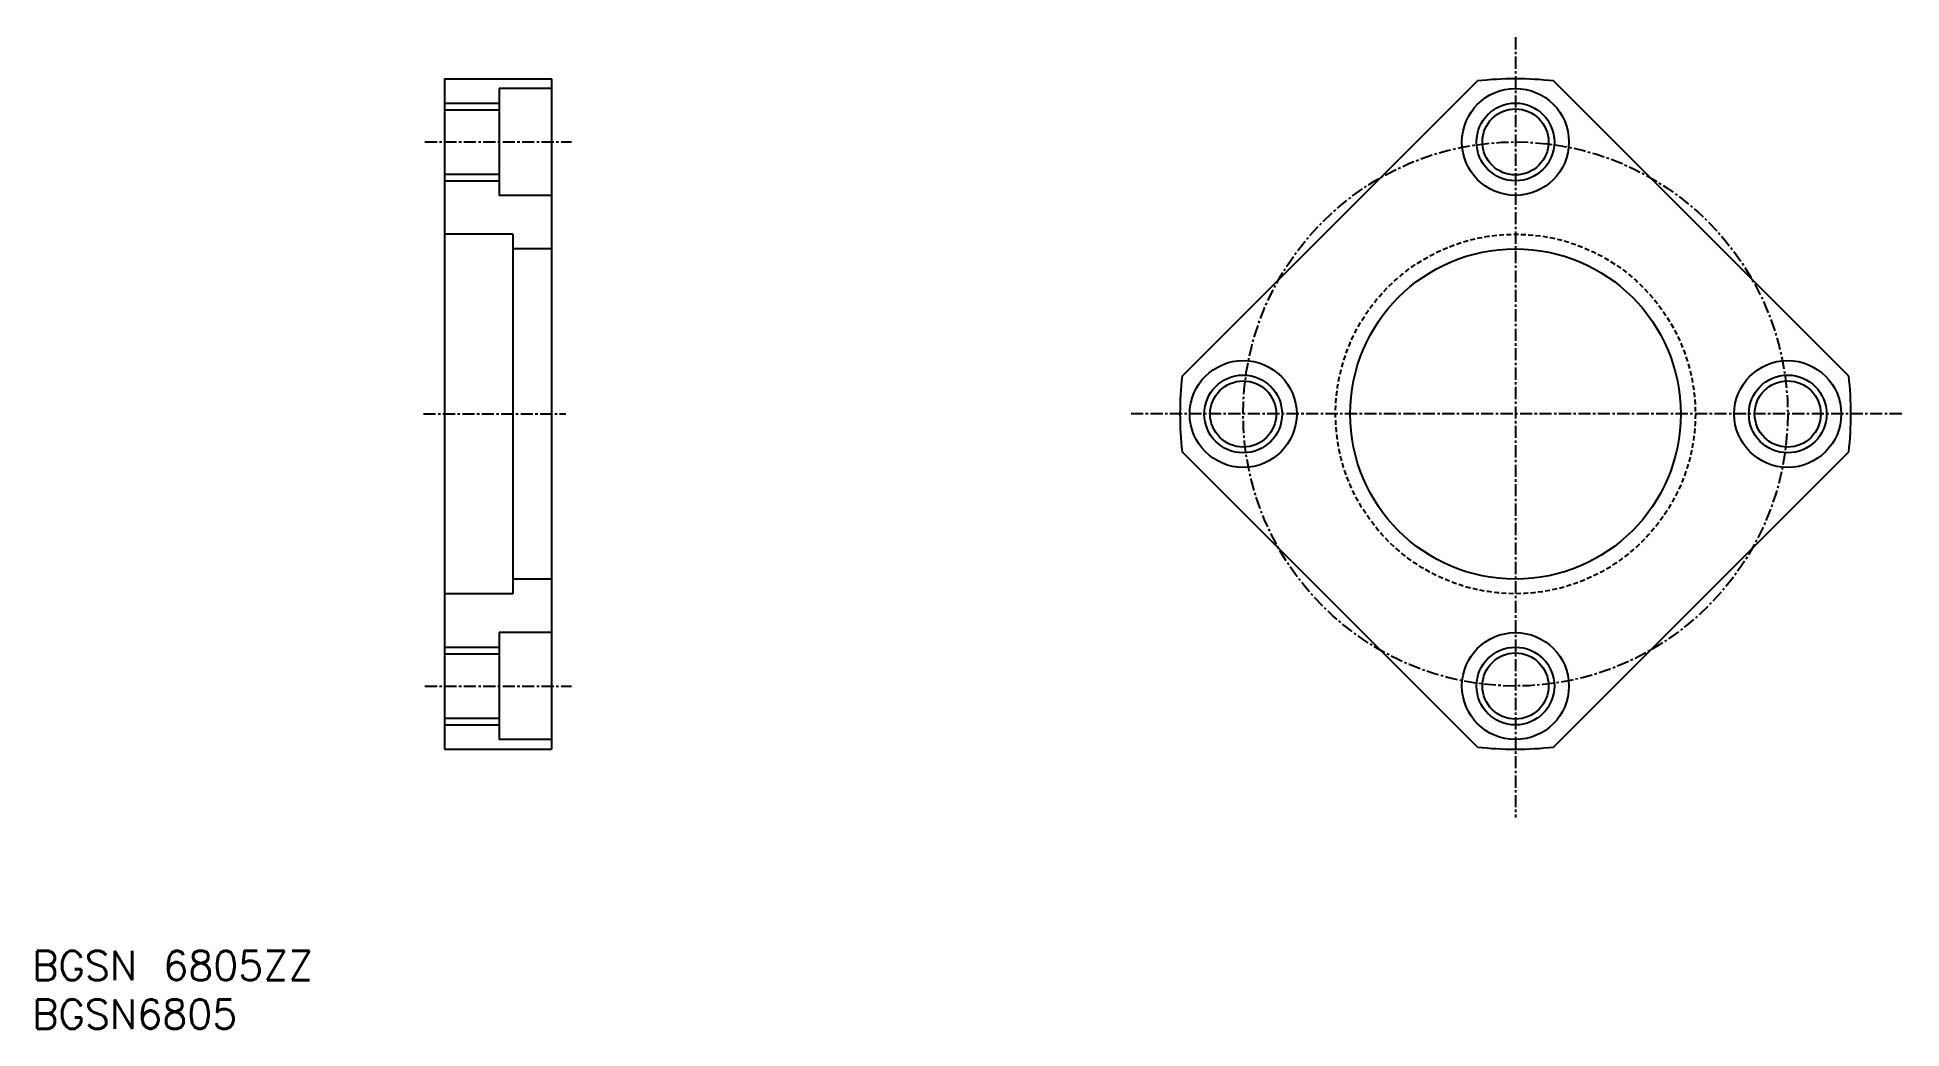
# Model space of a CAD drawing. Extents: x 45 to 237, y 37 to 139.
import ezdxf
from ezdxf.enums import TextEntityAlignment as Align

# ---------------------------------------------------------------- set-up
doc = ezdxf.new("R2010")
doc.units = 0
doc.linetypes.add('CENTER', pattern=[2, 1.25, -0.25, 0.25, -0.25])
doc.linetypes.add('DASHED', pattern=[0.75, 0.5, -0.25])
doc.layers.get('0').update_dxf_attribs({"linetype": 'CONTINUOUS'})
doc.layers.add('CENTER', color=1, linetype='CENTER')
doc.styles.get("Standard").update_dxf_attribs({"font": 'txt.shx', "bigfont": 'extfont.shx'})

msp = doc.modelspace()

# ---------------------------------------------------------------- linework, layer by layer
at = {"color": 7, "linetype": 'CONTINUOUS'}
for p, q in [((87.19, 135.07), (87.19, 66.07)), ((87.19, 135.07), (98.19, 135.07)), ((98.19, 135.07), (98.19, 66.07)), ((163.03, 104.47), (193.4, 134.85)), ((231.58, 104.47), (201.21, 134.85)), ((98.19, 134.07), (92.79, 134.07)), ((92.79, 134.07), (92.79, 123.07)), ((87.19, 131.87), (92.79, 131.87)), ((87.19, 125.27), (92.79, 125.27)), ((98.19, 123.07), (92.79, 123.07)), ((94.19, 119.07), (87.19, 119.07)), ((94.19, 119.07), (94.19, 82.07)), ((98.19, 117.57), (94.19, 117.57)), ((193.4, 66.29), (163.03, 96.66)), ((201.21, 66.29), (231.58, 96.66)), ((98.19, 83.57), (94.19, 83.57)), ((94.19, 82.07), (87.19, 82.07)), ((92.79, 78.07), (92.79, 67.07)), ((98.19, 78.07), (92.79, 78.07)), ((87.19, 75.87), (92.79, 75.87)), ((87.19, 69.27), (92.79, 69.27)), ((87.19, 66.07), (98.19, 66.07)), ((98.19, 67.07), (92.79, 67.07))]:
    msp.add_line(p, q, dxfattribs=at)
at = {"color": 3, "linetype": 'CONTINUOUS'}
for p, q in [((87.19, 132.57), (92.79, 132.57)), ((87.19, 124.57), (92.79, 124.57)), ((87.19, 76.57), (92.79, 76.57)), ((87.19, 68.57), (92.79, 68.57))]:
    msp.add_line(p, q, dxfattribs=at)
at = {"color": 7, "linetype": 'CONTINUOUS'}
for centre, radius in [((197.31, 128.57), 5.5), ((197.31, 128.57), 3.4), ((197.31, 100.57), 17), ((169.31, 100.57), 5.5), ((225.31, 100.57), 5.5), ((169.31, 100.57), 3.4), ((225.31, 100.57), 3.4), ((197.31, 72.57), 5.5), ((197.31, 72.57), 3.4)]:
    msp.add_circle(centre, radius, dxfattribs=at)
at = {"color": 3, "linetype": 'CONTINUOUS'}
for centre in [(197.31, 128.57), (169.31, 100.57), (225.31, 100.57), (197.31, 72.57)]:
    msp.add_circle(centre, 4, dxfattribs=at)
at = {"color": 3, "linetype": 'DASHED'}
msp.add_circle((197.31, 100.57), 18.5, dxfattribs=at)
at = {"color": 7, "linetype": 'CONTINUOUS'}
for start, end in [(83.5, 96.5), (173.5, 186.5), (353.5, 6.5), (263.5, 276.5)]:
    msp.add_arc((197.31, 100.57), 34.5, start, end, dxfattribs=at)
at = {"layer": 'CENTER', "color": 1, "linetype": 'CENTER'}
for p, q in [((197.31, 139.35), (197.31, 59.05)), ((85.16, 128.57), (100.23, 128.57)), ((85.01, 100.57), (99.64, 100.57)), ((237.03, 100.57), (157.62, 100.57)), ((85.16, 72.57), (100.23, 72.57))]:
    msp.add_line(p, q, dxfattribs=at)
msp.add_circle((197.31, 100.57), 28, dxfattribs=at)

# ---------------------------------------------------------------- texts
at = {"color": 7, "linetype": 'CONTINUOUS'}
for s, p in [('BGSN 6805ZZ', (44.78, 43.8)), ('BGSN6805', (44.78, 38.8))]:
    msp.add_text(s, height=3, dxfattribs=at).set_placement(p, align=Align.MIDDLE_LEFT)

doc.saveas('drawing.dxf')
